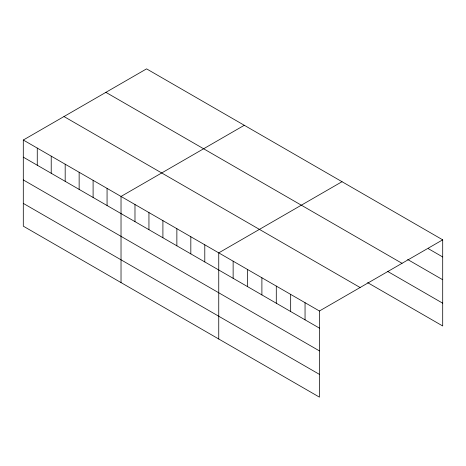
<?xml version="1.0" encoding="UTF-8"?>
<svg xmlns="http://www.w3.org/2000/svg" width="466" height="466" viewBox="0 0 466 466"><rect width="100%" height="100%" fill="white"/><g stroke="black" fill="none" stroke-linecap="round" stroke-linejoin="round"><path stroke-width="0.7" d="M23.3 140.027L319.431 310.997L319.431 397.137L23.3 226.167L23.3 140.027L146.569 68.863L442.7 239.833L442.7 325.973L367.657 282.646M244.289 125.284L121.026 196.448L121.026 282.588M342.015 181.705L218.746 252.869L218.746 339.009M319.431 310.997L442.7 239.833M428.318 248.658L442.7 256.964M407.68 259.515L442.7 279.734M105.887 92.344L402.024 263.319M387.665 271.428L442.7 303.197M63.976 116.541L360.113 287.516M23.3 157.159L319.431 328.128M23.3 179.928L319.431 350.904M23.3 203.392L319.431 374.367M305.049 302.696L305.049 319.827M290.668 294.39L290.668 311.521M276.286 286.089L276.286 303.215M261.898 277.783L261.898 294.914M247.516 269.476L247.516 286.607M233.134 261.176L233.134 278.301M204.79 244.807L204.79 261.939M190.827 236.751L190.827 253.877M176.864 228.69L176.864 245.821M162.908 220.628L162.908 237.759M148.945 212.572L148.945 229.697M134.983 204.51L134.983 221.641M107.064 188.386L107.064 205.518M93.101 180.33L93.101 197.456M79.144 172.269L79.144 189.4M65.182 164.207L65.182 181.338M51.219 156.151L51.219 173.276M37.263 148.089L37.263 165.22"/></g></svg>
